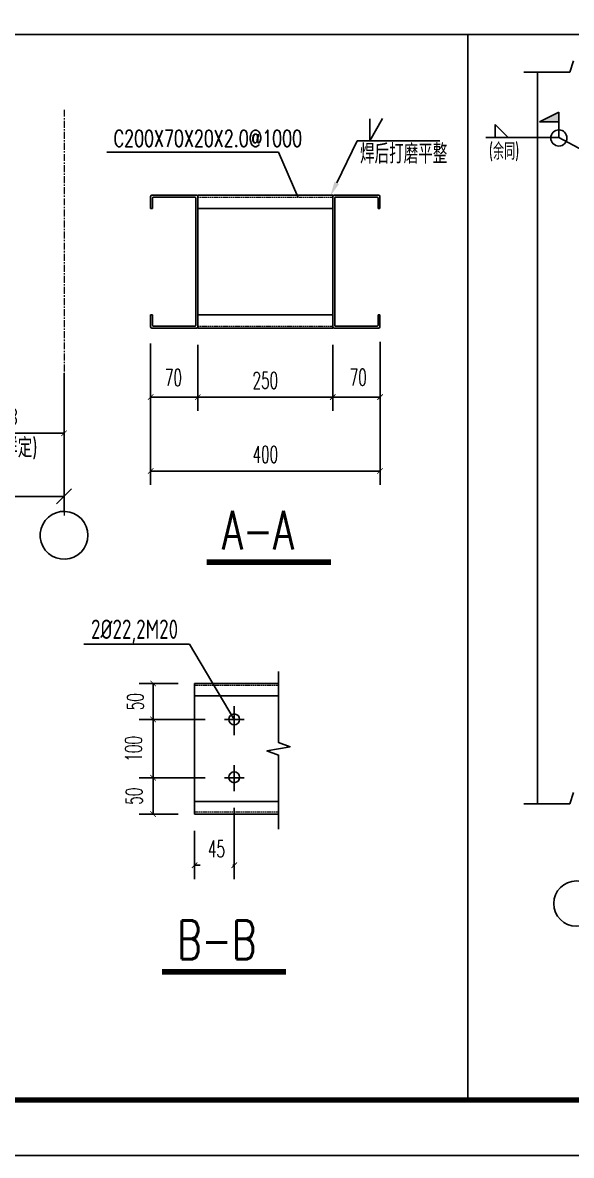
# Model space of a CAD drawing. Extents: x -307088 to 5640332, y -3541089 to -2181377.
# Drawn here: x 5578310 to 5588215, y -3216089 to -3195642 of the extents above; entities that cross this region are included whole.
import ezdxf
from ezdxf.enums import TextEntityAlignment as Align

# ---------------------------------------------------------------- set-up
doc = ezdxf.new("R2010")
doc.units = 0
doc.header["$LTSCALE"] = 100
doc.header["$MEASUREMENT"] = 0
for name, pattern in [('ACAD_ISO02W100', [15, 12, -3]), ('CENTER', [2, 1.25, -0.25, 0.25, -0.25]), ('DASH', [0.35, 0.25, -0.1])]:
    doc.linetypes.add(name, pattern=pattern)
doc.layers.get('0').update_dxf_attribs({"linetype": 'CONTINUOUS'})
doc.layers.get('DEFPOINTS').update_dxf_attribs({"linetype": 'CONTINUOUS'})
for name, color, linetype in [('10', 7, 'CONTINUOUS'), ('AXIS', 3, 'CONTINUOUS'), ('DIM', 7, 'CONTINUOUS'), ('NUM', 7, 'CONTINUOUS'), ('PUB_DIM', 3, 'CONTINUOUS'), ('PUB_TEXT', 7, 'CONTINUOUS'), ('PUB_TITLE', 4, 'CONTINUOUS'), ('尺寸标注', 253, 'CONTINUOUS'), ('构件中实线', 3, 'CONTINUOUS'), ('构件名', 3, 'CONTINUOUS'), ('构件实线', 3, 'CONTINUOUS'), ('粗实线', 2, 'CONTINUOUS'), ('细线', 140, 'CONTINUOUS'), ('钢梁', 4, 'CONTINUOUS')]:
    doc.layers.add(name, color=color, linetype=linetype)
for name, color, linetype, lineweight in [('文字', 3, 'CONTINUOUS', 20), ('虚线', 8, 'ACAD_ISO02W100', 9), ('轴线', 1, 'CENTER', 13)]:
    doc.layers.add(name, color=color, linetype=linetype, lineweight=lineweight)
doc.styles.add('_HZTXT', font='tssdeng.shx', dxfattribs={"width": 0.8, "bigfont": 'HZTXT.shx'})
doc.styles.add('DIM_FONT', font='SIMPLEX.shx', dxfattribs={"width": 0.6, "bigfont": 'hztxt.shx'})
doc.styles.get("Standard").update_dxf_attribs({"font": 'tssdeng.shx', "height": 3, "bigfont": 'tssdchn.shx'})
doc.styles.add('汉字', font='romans.shx', dxfattribs={"width": 0.7, "bigfont": 'ctxt.shx'})
doc.dimstyles.new('DIMN180', dxfattribs={"dimscale": 1.8, "dimtxt": 300, "dimasz": 100, "dimexe": 250, "dimexo": 300, "dimgap": 150, "dimtad": 1, "dimdec": 0, "dimzin": 0, "dimdsep": 46, "dimtxsty": 'DIM_FONT', "dimblk": 'ARCHTICK', "dimcen": 0.09, "dimclrt": 7, "dimazin": 2, "dimtfac": 1, "dimtdec": 0, "dimtix": 1, "dimtmove": 2, "dimatfit": 3, "dimldrblk": 'ARCHTICK', "dimfxl": 1, "dimtolj": 1, "dimtzin": 0, "dimarcsym": 0})

# ---------------------------------------------------------------- blocks, each defined once
blk = doc.blocks.new('*X16')
at = {"layer": '尺寸标注', "color": 7}
blk.add_lwpolyline([(2472749, -2203448), (2473119, -2202691), (2474608, -2202691)], dxfattribs=at)
at = {"layer": '尺寸标注', "color": 7, "extrusion": (0, 0, -1)}
blk.add_solid([(-2472709, -2203428), (-2472631, -2203691), (-2472790, -2203468)], dxfattribs=at)
blk = doc.blocks.new('_ARCHTICK')
at = {"color": 0, "linetype": 'ByBlock', "const_width": 0.15}
blk.add_lwpolyline([(-0.5, -0.5), (0.5, 0.5)], dxfattribs=at)
blk = doc.blocks.new('*D354')
at = {"layer": 'AXIS', "color": 0, "lineweight": -2, "transparency": 16777216}
for p, q in [((5580621, -3201432), (5580621, -3203986)), ((5584761, -3201404), (5584761, -3203986)), ((5580621, -3203736), (5584761, -3203736))]:
    blk.add_line(p, q, dxfattribs=at)
at = {"layer": 'DEFPOINTS', "color": 0, "transparency": 16777216}
for p in [(5580621, -3201132), (5584761, -3201104), (5584761, -3203736)]:
    blk.add_point(p, dxfattribs=at)
at = {"layer": 'AXIS', "color": 0, "lineweight": -2, "transparency": 16777216, "xscale": 100, "yscale": 100, "zscale": 100, "rotation": 180}
blk.add_blockref('_ARCHTICK', (5580621, -3203736), dxfattribs=at)
at = {"layer": 'AXIS', "color": 0, "lineweight": -2, "transparency": 16777216, "xscale": 100, "yscale": 100, "zscale": 100}
blk.add_blockref('_ARCHTICK', (5584761, -3203736), dxfattribs=at)
at = {"layer": 'AXIS', "color": 7, "transparency": 16777216, "insert": (5582691, -3203436), "char_height": 300, "attachment_point": 5, "style": 'DIM_FONT'}
blk.add_mtext('\\A1;400', dxfattribs=at)
blk = doc.blocks.new('*D355')
at = {"layer": 'AXIS', "color": 0, "lineweight": -2, "transparency": 16777216}
for p, q in [((5581473, -3201456), (5581473, -3202651)), ((5580621, -3201877), (5580621, -3202651)), ((5580621, -3202401), (5581473, -3202401))]:
    blk.add_line(p, q, dxfattribs=at)
at = {"layer": 'DEFPOINTS', "color": 0, "transparency": 16777216}
for p in [(5581473, -3201156), (5580621, -3201577), (5581473, -3202401)]:
    blk.add_point(p, dxfattribs=at)
at = {"layer": 'AXIS', "color": 0, "lineweight": -2, "transparency": 16777216, "xscale": 100, "yscale": 100, "zscale": 100, "rotation": 180}
blk.add_blockref('_ARCHTICK', (5580621, -3202401), dxfattribs=at)
at = {"layer": 'AXIS', "color": 0, "lineweight": -2, "transparency": 16777216, "xscale": 100, "yscale": 100, "zscale": 100}
blk.add_blockref('_ARCHTICK', (5581473, -3202401), dxfattribs=at)
at = {"layer": 'AXIS', "color": 7, "transparency": 16777216, "insert": (5581032, -3202050), "char_height": 300, "attachment_point": 5, "style": 'DIM_FONT'}
blk.add_mtext('\\A1;70', dxfattribs=at)
blk = doc.blocks.new('*D356')
at = {"layer": 'AXIS', "color": 0, "lineweight": -2, "transparency": 16777216}
for p, q in [((5581473, -3201456), (5581473, -3202651)), ((5583909, -3201456), (5583909, -3202651)), ((5581473, -3202401), (5583909, -3202401))]:
    blk.add_line(p, q, dxfattribs=at)
at = {"layer": 'DEFPOINTS', "color": 0, "transparency": 16777216}
for p in [(5581473, -3201156), (5583909, -3201156), (5583909, -3202401)]:
    blk.add_point(p, dxfattribs=at)
at = {"layer": 'AXIS', "color": 0, "lineweight": -2, "transparency": 16777216, "xscale": 100, "yscale": 100, "zscale": 100, "rotation": 180}
blk.add_blockref('_ARCHTICK', (5581473, -3202401), dxfattribs=at)
at = {"layer": 'AXIS', "color": 0, "lineweight": -2, "transparency": 16777216, "xscale": 100, "yscale": 100, "zscale": 100}
blk.add_blockref('_ARCHTICK', (5583909, -3202401), dxfattribs=at)
at = {"layer": 'AXIS', "color": 7, "transparency": 16777216, "insert": (5582691, -3202101), "char_height": 300, "attachment_point": 5, "style": 'DIM_FONT'}
blk.add_mtext('\\A1;250', dxfattribs=at)
blk = doc.blocks.new('*D357')
at = {"layer": 'AXIS', "color": 0, "lineweight": -2, "transparency": 16777216}
for p, q in [((5583909, -3201456), (5583909, -3202651)), ((5584761, -3201404), (5584761, -3202651)), ((5583909, -3202401), (5584761, -3202401))]:
    blk.add_line(p, q, dxfattribs=at)
at = {"layer": 'DEFPOINTS', "color": 0, "transparency": 16777216}
for p in [(5583909, -3201156), (5584761, -3201104), (5584761, -3202401)]:
    blk.add_point(p, dxfattribs=at)
at = {"layer": 'AXIS', "color": 0, "lineweight": -2, "transparency": 16777216, "xscale": 100, "yscale": 100, "zscale": 100, "rotation": 180}
blk.add_blockref('_ARCHTICK', (5583909, -3202401), dxfattribs=at)
at = {"layer": 'AXIS', "color": 0, "lineweight": -2, "transparency": 16777216, "xscale": 100, "yscale": 100, "zscale": 100}
blk.add_blockref('_ARCHTICK', (5584761, -3202401), dxfattribs=at)
at = {"layer": 'AXIS', "color": 7, "transparency": 16777216, "insert": (5584368, -3202043), "char_height": 300, "attachment_point": 5, "style": 'DIM_FONT'}
blk.add_mtext('\\A1;70', dxfattribs=at)
blk = doc.blocks.new('*D358')
at = {"layer": 'AXIS', "color": 0, "lineweight": -2, "transparency": 16777216}
for p, q in [((5582129, -3209816), (5582129, -3211102)), ((5581415, -3210229), (5581415, -3211102)), ((5581415, -3210852), (5581512, -3210852)), ((5582129, -3210852), (5582103, -3210852))]:
    blk.add_line(p, q, dxfattribs=at)
at = {"layer": 'DEFPOINTS', "color": 0, "transparency": 16777216}
for p in [(5582129, -3209516), (5581415, -3209929), (5582129, -3210852)]:
    blk.add_point(p, dxfattribs=at)
at = {"layer": 'AXIS', "color": 0, "lineweight": -2, "transparency": 16777216, "xscale": 100, "yscale": 100, "zscale": 100, "rotation": 180}
blk.add_blockref('_ARCHTICK', (5581415, -3210852), dxfattribs=at)
at = {"layer": 'AXIS', "color": 0, "lineweight": -2, "transparency": 16777216, "xscale": 100, "yscale": 100, "zscale": 100}
blk.add_blockref('_ARCHTICK', (5582129, -3210852), dxfattribs=at)
at = {"layer": 'AXIS', "color": 7, "transparency": 16777216, "insert": (5581808, -3210558), "char_height": 300, "attachment_point": 5, "style": 'DIM_FONT'}
blk.add_mtext('\\A1;45', dxfattribs=at)
blk = doc.blocks.new('*D359')
at = {"layer": 'AXIS', "color": 0, "lineweight": -2, "transparency": 16777216}
for p, q in [((5581115, -3207571), (5580415, -3207571)), ((5580665, -3207571), (5580665, -3208220)), ((5581604, -3208220), (5580415, -3208220))]:
    blk.add_line(p, q, dxfattribs=at)
at = {"layer": 'DEFPOINTS', "color": 0, "transparency": 16777216}
for p in [(5581415, -3207571), (5580665, -3208220), (5581904, -3208220)]:
    blk.add_point(p, dxfattribs=at)
at = {"layer": 'AXIS', "color": 0, "lineweight": -2, "transparency": 16777216, "xscale": 100, "yscale": 100, "zscale": 100}
for p, rotation in [((5580665, -3207571), 90), ((5580665, -3208220), 270)]:
    blk.add_blockref('_ARCHTICK', p, dxfattribs=dict(at, rotation=rotation))
at = {"layer": 'AXIS', "color": 7, "transparency": 16777216, "insert": (5580344, -3207900), "char_height": 300, "attachment_point": 5, "rotation": 90, "style": 'DIM_FONT'}
blk.add_mtext('\\A1;50', dxfattribs=at)
blk = doc.blocks.new('*D360')
at = {"layer": 'AXIS', "color": 0, "lineweight": -2, "transparency": 16777216}
for p, q in [((5580484, -3208220), (5580415, -3208220)), ((5580665, -3208220), (5580665, -3209273)), ((5581604, -3209273), (5580415, -3209273))]:
    blk.add_line(p, q, dxfattribs=at)
at = {"layer": 'DEFPOINTS', "color": 0, "transparency": 16777216}
for p in [(5580784, -3208220), (5580665, -3209273), (5581904, -3209273)]:
    blk.add_point(p, dxfattribs=at)
at = {"layer": 'AXIS', "color": 0, "lineweight": -2, "transparency": 16777216, "xscale": 100, "yscale": 100, "zscale": 100}
for p, rotation in [((5580665, -3208220), 90), ((5580665, -3209273), 270)]:
    blk.add_blockref('_ARCHTICK', p, dxfattribs=dict(at, rotation=rotation))
at = {"layer": 'AXIS', "color": 7, "transparency": 16777216, "insert": (5580311, -3208751), "char_height": 300, "attachment_point": 5, "rotation": 90, "style": 'DIM_FONT'}
blk.add_mtext('\\A1;100', dxfattribs=at)
blk = doc.blocks.new('*D361')
at = {"layer": 'AXIS', "color": 0, "lineweight": -2, "transparency": 16777216}
for p, q in [((5580665, -3209273), (5580665, -3209929)), ((5580948, -3209273), (5580915, -3209273)), ((5581115, -3209929), (5580415, -3209929))]:
    blk.add_line(p, q, dxfattribs=at)
at = {"layer": 'DEFPOINTS', "color": 0, "transparency": 16777216}
for p in [(5580648, -3209273), (5580665, -3209929), (5581415, -3209929)]:
    blk.add_point(p, dxfattribs=at)
at = {"layer": 'AXIS', "color": 0, "lineweight": -2, "transparency": 16777216, "xscale": 100, "yscale": 100, "zscale": 100}
for p, rotation in [((5580665, -3209273), 90), ((5580665, -3209929), 270)]:
    blk.add_blockref('_ARCHTICK', p, dxfattribs=dict(at, rotation=rotation))
at = {"layer": 'AXIS', "color": 7, "transparency": 16777216, "insert": (5580322, -3209606), "char_height": 300, "attachment_point": 5, "rotation": 90, "style": 'DIM_FONT'}
blk.add_mtext('\\A1;50', dxfattribs=at)
blk = doc.blocks.new('*D370')
at = {"layer": 'AXIS', "color": 0, "lineweight": -2, "transparency": 16777216}
for p, q in [((5577210, -3201173), (5577210, -3203305)), ((5579058, -3201972), (5579058, -3203305)), ((5577210, -3203055), (5579058, -3203055))]:
    blk.add_line(p, q, dxfattribs=at)
at = {"layer": 'DEFPOINTS', "color": 0, "transparency": 16777216}
for p in [(5577210, -3200873), (5579058, -3201672), (5579058, -3203055)]:
    blk.add_point(p, dxfattribs=at)
at = {"layer": 'AXIS', "color": 0, "lineweight": -2, "transparency": 16777216, "xscale": 100, "yscale": 100, "zscale": 100, "rotation": 180}
blk.add_blockref('_ARCHTICK', (5577210, -3203055), dxfattribs=at)
at = {"layer": 'AXIS', "color": 0, "lineweight": -2, "transparency": 16777216, "xscale": 100, "yscale": 100, "zscale": 100}
blk.add_blockref('_ARCHTICK', (5579058, -3203055), dxfattribs=at)
at = {"layer": 'AXIS', "color": 7, "transparency": 16777216, "insert": (5578134, -3202755), "char_height": 300, "attachment_point": 5, "style": 'DIM_FONT'}
blk.add_mtext('\\A1;B', dxfattribs=at)
blk = doc.blocks.new('_OBLIQUE')
at = {"color": 0, "linetype": 'ByBlock'}
blk.add_line((-0.5, -0.5), (0.5, 0.5), dxfattribs=at)

msp = doc.modelspace()

# ---------------------------------------------------------------- linework, layer by layer
at = {"color": 1, "linetype": 'Continuous'}
msp.add_line((5582129.2, -3208072.7), (5582129.2, -3208366.7), dxfattribs=at)
at = {"color": 3, "linetype": 'Continuous'}
for centre in [(5582129.2, -3208219.7), (5582129.2, -3209265.1)]:
    msp.add_circle(centre, 97.8, dxfattribs=at)
at = {"layer": '10'}
msp.add_line((5584574.8, -3197777), (5584803.1, -3197374), dxfattribs=at)
at = {"layer": 'AXIS'}
msp.add_line((5559833.3, -3204194.3), (5579057.6, -3204194.3), dxfattribs=at)
at = {"layer": 'DIM'}
for p, q in [((5588185.6, -3196536.8), (5588251, -3196332.3)), ((5587359.9, -3196536.8), (5587605.4, -3196536.8)), ((5587605.4, -3196536.8), (5588185.6, -3196536.8)), ((5587989.9, -3197258.3), (5587640.8, -3197432.8)), ((5587989.9, -3197723.8), (5587989.9, -3197258.3)), ((5586840.3, -3197481.3), (5586840.3, -3197714.1)), ((5587073, -3197714.1), (5586840.3, -3197481.3)), ((5587640.8, -3197432.8), (5587989.9, -3197432.8)), ((5587989.9, -3197714.1), (5586671.1, -3197714.1)), ((5589157.4, -3198341.5), (5587989.9, -3197714.1)), ((5588185.6, -3209744.7), (5588251, -3209540.2)), ((5587359.9, -3209744.7), (5587605.4, -3209744.7)), ((5587605.4, -3209744.7), (5588185.6, -3209744.7))]:
    msp.add_line(p, q, dxfattribs=at)
msp.add_circle((5587989.9, -3197723.8), 145.5, dxfattribs=at)
msp.add_solid([(5587989.9, -3197258.3), (5587640.8, -3197432.8), (5587989.9, -3197432.8)], dxfattribs=at)
at = {"layer": 'NUM'}
msp.add_circle((5588306.7, -3211543.9), 409.1, dxfattribs=at)
at = {"layer": 'PUB_DIM'}
msp.add_lwpolyline([(5579489.6, -3204896.3), (5579481.8, -3204814.6), (5579458.6, -3204735.8), (5579421, -3204662.8), (5579370.2, -3204598.2), (5579308.2, -3204544.4), (5579237, -3204503.4), (5579159.4, -3204476.5), (5579078.1, -3204464.8), (5578996.1, -3204468.7), (5578916.3, -3204488.1), (5578841.6, -3204522.2), (5578774.7, -3204569.8), (5578718, -3204629.3), (5578673.6, -3204698.4), (5578643.1, -3204774.6), (5578627.5, -3204855.2), (5578627.5, -3204937.4), (5578643.1, -3205018), (5578673.6, -3205094.3), (5578718, -3205163.4), (5578774.7, -3205222.8), (5578841.6, -3205270.4), (5578916.3, -3205304.6), (5578996.1, -3205323.9), (5579078.1, -3205327.8), (5579159.4, -3205316.1), (5579237, -3205289.3), (5579308.2, -3205248.2), (5579370.2, -3205194.4), (5579421, -3205129.9), (5579458.6, -3205056.9), (5579481.8, -3204978.1)], close=True, dxfattribs=at)
at = {"layer": 'PUB_DIM', "color": 7}
msp.add_lwpolyline([(5582929.1, -3210203.9), (5582929.1, -3208864.5), (5582719.1, -3208788.1), (5583139.1, -3208714), (5582929.1, -3208639.5), (5582929.1, -3207355.7)], dxfattribs=at)
at = {"layer": 'PUB_TITLE', "color": 6}
msp.add_line((5558376.3, -3195853.1), (5591354.8, -3195853.1), dxfattribs=at)
at = {"layer": 'PUB_TITLE'}
msp.add_lwpolyline([(5555876.3, -3216089.1), (5615276.3, -3216089.1), (5615276.3, -3174089.1), (5555876.3, -3174089.1)], close=True, dxfattribs=at)
at = {"layer": 'PUB_TITLE', "const_width": 100}
msp.add_lwpolyline([(5558376.3, -3215089.1), (5614276.3, -3215089.1), (5614276.3, -3175089.1), (5558376.3, -3175089.1)], close=True, dxfattribs=at)
at = {"layer": 'PUB_TITLE', "color": 6}
msp.add_lwpolyline([(5586348.7, -3195853.1), (5586348.7, -3215089.1)], dxfattribs=at)
at = {"layer": '尺寸标注', "color": 7}
msp.add_line((5579057.6, -3201973.4), (5579057.6, -3204464.3), dxfattribs=at)
at = {"layer": '尺寸标注'}
for p, q in [((5579414.2, -3206863.4), (5581319.6, -3206863.4)), ((5582129.2, -3208219.7), (5581319.6, -3206863.4)), ((5582129.2, -3207977.7), (5582129.2, -3208503.7)), ((5582129.2, -3207993.2), (5582129.2, -3208462.4)), ((5582306.8, -3208219.7), (5581951.7, -3208219.7)), ((5581982.2, -3208219.7), (5582276.2, -3208219.7)), ((5582129.2, -3209046.7), (5582129.2, -3209515.9)), ((5582129.2, -3209046.7), (5582129.2, -3209515.9)), ((5582306.8, -3209273.2), (5581951.7, -3209273.2))]:
    msp.add_line(p, q, dxfattribs=at)
at = {"layer": '构件中实线'}
for p, q in [((5580620.7, -3198780.1), (5580620.7, -3198996.1)), ((5581448.7, -3198756.1), (5580644.7, -3198756.1)), ((5580656.7, -3198804.1), (5580656.7, -3198996.1)), ((5581424.7, -3198792.1), (5580668.7, -3198792.1)), ((5581436.7, -3198804.1), (5581436.7, -3201108.1)), ((5581472.7, -3198756.1), (5583908.7, -3198756.1)), ((5581472.7, -3198756.1), (5581472.7, -3201156.1)), ((5583908.7, -3198756.1), (5583908.7, -3201156.1)), ((5583932.7, -3198756.1), (5584736.7, -3198756.1)), ((5583944.7, -3198804.1), (5583944.7, -3201108.1)), ((5583956.7, -3198792.1), (5584712.7, -3198792.1)), ((5584724.7, -3198804.1), (5584724.7, -3198996.1)), ((5584760.7, -3198780.1), (5584760.7, -3198996.1)), ((5580656.7, -3198996.1), (5580620.7, -3198996.1)), ((5581472.7, -3198996.1), (5583908.7, -3198996.1)), ((5584724.7, -3198996.1), (5584760.7, -3198996.1)), ((5580620.7, -3200916.1), (5580656.7, -3200916.1)), ((5580620.7, -3200916.1), (5580620.7, -3201132.1)), ((5580656.7, -3200916.1), (5580656.7, -3201108.1)), ((5581472.7, -3200916.1), (5583908.7, -3200916.1)), ((5584724.7, -3200916.1), (5584724.7, -3201108.1)), ((5584760.7, -3200916.1), (5584724.7, -3200916.1)), ((5584760.7, -3200916.1), (5584760.7, -3201132.1)), ((5580644.7, -3201156.1), (5581448.7, -3201156.1)), ((5580668.7, -3201120.1), (5581424.7, -3201120.1)), ((5581472.7, -3201156.1), (5583908.7, -3201156.1)), ((5584736.7, -3201156.1), (5583932.7, -3201156.1)), ((5584712.7, -3201120.1), (5583956.7, -3201120.1))]:
    msp.add_line(p, q, dxfattribs=at)
for centre, radius, start, end in [((5580644.7, -3198780.1), 24, 90, 180), ((5580668.7, -3198804.1), 12, 90, 180), ((5581424.7, -3198804.1), 12, 0, 90), ((5581448.7, -3198780.1), 24, 0, 90), ((5583932.7, -3198780.1), 24, 90, 180), ((5583956.7, -3198804.1), 12, 90, 180), ((5584712.7, -3198804.1), 12, 0, 90), ((5584736.7, -3198780.1), 24, 0, 90), ((5580644.7, -3201132.1), 24, 180, 270), ((5580668.7, -3201108.1), 12, 180, 270), ((5581424.7, -3201108.1), 12, 270, 0), ((5581448.7, -3201132.1), 24, 270, 0), ((5583932.7, -3201132.1), 24, 180, 270), ((5583956.7, -3201108.1), 12, 180, 270), ((5584712.7, -3201108.1), 12, 270, 0), ((5584736.7, -3201132.1), 24, 270, 0)]:
    msp.add_arc(centre, radius, start, end, dxfattribs=at)
at = {"layer": '构件实线'}
for p, q in [((5581414.6, -3207571.3), (5582929.1, -3207571.3)), ((5581414.6, -3207571.3), (5581414.6, -3209929.3)), ((5581414.6, -3207796.3), (5582929.1, -3207796.3)), ((5581414.6, -3209704.3), (5582929.1, -3209704.3)), ((5581414.6, -3209929.3), (5582929.1, -3209929.3))]:
    msp.add_line(p, q, dxfattribs=at)
at = {"layer": '粗实线', "const_width": 100}
for points in [[(5581633.7, -3205381.9), (5583875, -3205381.9)], [(5580824.8, -3212777.6), (5583066, -3212777.6)]]:
    msp.add_lwpolyline(points, dxfattribs=at)
at = {"layer": '细线', "color": 7, "linetype": 'ByBlock'}
for p, q in [((5584574.8, -3197377), (5584574.8, -3197777)), ((5582928.4, -3197982.3), (5579832.3, -3197982.3)), ((5582928.4, -3197982.3), (5583275.6, -3198786.1))]:
    msp.add_line(p, q, dxfattribs=at)
at = {"layer": '虚线', "color": 9, "linetype": 'DASH'}
for p, q in [((5581472.7, -3198792.1), (5583908.7, -3198792.1)), ((5581472.7, -3201120.1), (5583908.7, -3201120.1)), ((5581414.6, -3207603.6), (5582929.1, -3207603.6)), ((5581414.6, -3209889.3), (5582929.1, -3209889.3))]:
    msp.add_line(p, q, dxfattribs=at)
at = {"layer": '轴线'}
msp.add_line((5579057.6, -3197213.9), (5579057.6, -3204538.1), dxfattribs=at)
at = {"layer": '钢梁'}
msp.add_line((5587605.4, -3196536.8), (5587605.4, -3209744.7), dxfattribs=at)

# ---------------------------------------------------------------- block references
at = {"layer": '尺寸标注'}
msp.add_blockref('*X16', (3111230.8, -995085.6), dxfattribs=at)
at = {"layer": '尺寸标注', "color": 7, "xscale": 270, "yscale": 270, "zscale": 270}
msp.add_blockref('_OBLIQUE', (5579057.6, -3204194.3), dxfattribs=at)

# ---------------------------------------------------------------- texts
at = {"style": '_HZTXT', "width": 0.75}
for s, p in [('焊后打磨平整', (5584400.9, -3198185)), ('(放样定)', (5577603.9, -3203492.4)), ('2%%C22,2M20', (5579543.8, -3206766.9))]:
    msp.add_text(s, height=350, dxfattribs=at).set_placement(p)
at = {"layer": 'PUB_TEXT', "lineweight": -3, "ltscale": 1.5, "width": 0.7}
msp.add_text('(余同)', height=300, dxfattribs=at).set_placement((5587274.9, -3198114.4), align=Align.RIGHT)
at = {"layer": '文字', "style": '汉字', "width": 0.7}
msp.add_text('C200X70X20X2.0@1000', height=300, dxfattribs=at).set_placement((5579952.1, -3197881.7))
at = {"layer": '构件名', "style": '汉字', "width": 0.7}
for s, p in [('A-A', (5581908.4, -3205152.8)), ('B-B', (5581099.5, -3212548.6))]:
    msp.add_text(s, height=700, dxfattribs=at).set_placement(p)

# ---------------------------------------------------------------- dimensions: what is measured, and where the dimension line sits
at = {"layer": 'AXIS'}
dim = msp.add_linear_dim(base=(5579057.6, -3203055.3), p1=(5577210.4, -3200872.8), p2=(5579057.6, -3201671.9), text='B', dimstyle='DIMN180', override={"dimscale": 1}, dxfattribs=at)
dim.commit()
dim.dimension.update_dxf_attribs({"geometry": '*D370', "text_midpoint": (5578134, -3202755.3)})
for base, p1, p2, text, picture, middle in [((5584760.7, -3203735.9), (5580620.7, -3201132.1), (5584760.7, -3201103.7), '400', '*D354', (5582690.7, -3203435.9)), ((5583908.7, -3202401.2), (5581472.7, -3201156.1), (5583908.7, -3201156.1), '250', '*D356', (5582690.7, -3202101.2))]:
    dim = msp.add_linear_dim(base=base, p1=p1, p2=p2, angle=180, text=text, dimstyle='DIMN180', override={"dimscale": 1}, dxfattribs=at)
    dim.commit()
    dim.dimension.update_dxf_attribs({"geometry": picture, "text_midpoint": middle})
for base, p1, p2, angle, text, picture, middle in [((5581472.7, -3202401.2), (5580620.7, -3201577.2), (5581472.7, -3201156.1), 180, '70', '*D355', (5581031.9, -3202049.9)), ((5584760.7, -3202401.2), (5583908.7, -3201156.1), (5584760.7, -3201103.7), 180, '70', '*D357', (5584368.4, -3202043.4)), ((5580665, -3208219.7), (5581414.6, -3207571.3), (5581904.2, -3208219.7), 90, '50', '*D359', (5580343.8, -3207900.2)), ((5580665, -3209273.2), (5580784.2, -3208219.7), (5581904.2, -3209273.2), 90, '100', '*D360', (5580310.9, -3208751.1)), ((5580665, -3209929.3), (5580648.1, -3209273.2), (5581414.6, -3209929.3), 90, '50', '*D361', (5580321.8, -3209605.9))]:
    dim = msp.add_linear_dim(base=base, p1=p1, p2=p2, angle=angle, text=text, dimstyle='DIMN180', override={"dimscale": 1}, dxfattribs=at)
    dim.commit()
    dim.dimension.update_dxf_attribs({"geometry": picture, "text_midpoint": middle, "dimtype": 128})
dim = msp.add_linear_dim(base=(5582129.2, -3210851.9), p1=(5581414.6, -3209929.3), p2=(5582129.2, -3209515.9), text='45', dimstyle='DIMN180', override={"dimscale": 1}, dxfattribs=at)
dim.commit()
dim.dimension.update_dxf_attribs({"geometry": '*D358', "text_midpoint": (5581807.7, -3210557.9), "dimtype": 128})

doc.saveas('drawing.dxf')
